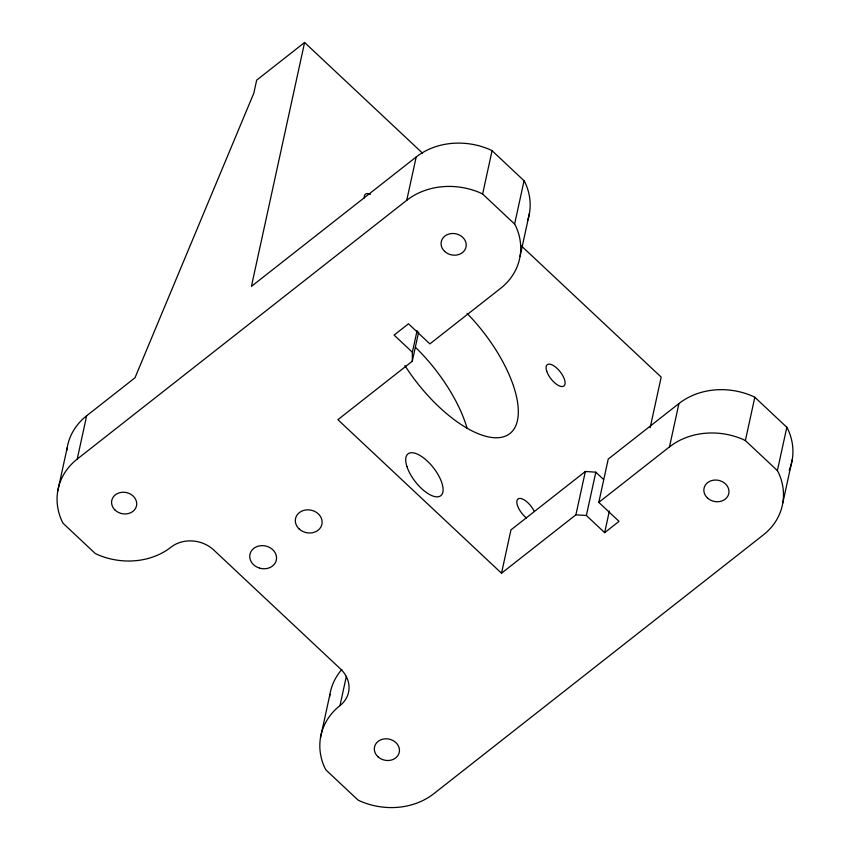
<?xml version="1.0" encoding="UTF-8"?>
<svg xmlns="http://www.w3.org/2000/svg" width="850" height="850" viewBox="0 0 850 850"><rect width="100%" height="100%" fill="white"/><g stroke="black" fill="none" stroke-linecap="round" stroke-linejoin="round"><path stroke-width="1.27" d="M603.511 479.411L595.818 472.186L585.352 471.484L575.907 514.803L501.511 573.219L337.875 419.677L412.271 361.261L412.377 352.24L417.095 330.586M57.736 491.087L67.182 447.769M575.907 514.803L586.372 515.504L604.658 532.663L619.034 521.369L598.793 502.382L669.492 446.866A67.501 57.428 12.3 0 1 742.741 439.28L745.376 440.576L777.378 470.603L778.653 472.972A67.501 57.428 12.3 0 1 763.332 534.926L433.819 793.688A67.501 57.428 12.3 0 1 360.57 801.284L357.935 799.977L325.943 769.951L324.658 767.582A67.501 57.428 12.3 0 1 339.979 705.628A30.377 25.84 12.3 0 0 340.436 668.876L213.743 550.003A30.377 25.84 12.3 0 0 171.062 547.134A67.501 57.428 12.3 0 1 97.814 554.721L95.179 553.424L63.176 523.398L61.901 521.029A67.501 57.428 12.3 0 1 77.223 459.074L86.668 415.756L134.969 377.825L253.831 93.128L256.668 80.134L304.598 42.5L422.493 153.127M304.598 42.5L251.419 286.376L416.181 156.995A67.501 57.428 12.3 0 1 489.43 149.398L492.065 150.705L524.057 180.731L525.342 183.101A67.501 57.428 12.3 0 1 527.701 220.331M77.223 459.074L406.736 200.313L416.181 156.995M320.493 737.641L329.938 694.322M412.271 361.261L418.657 331.957M339.979 705.628L346.364 676.324M412.377 352.24L394.092 335.091L408.478 323.797L429.877 343.889L500.576 288.373A67.501 57.428 12.3 0 0 515.897 226.419L514.611 224.049L482.619 194.023L492.065 150.705M514.611 224.049L524.057 180.731M520.062 256.36L529.508 213.042M501.511 573.219L510.956 529.901L585.352 471.484M586.372 515.504L595.818 472.186M598.793 502.382L608.239 459.064L678.938 403.548A67.501 57.428 12.3 0 1 752.186 395.962L754.821 397.258L786.824 427.284L788.099 429.654A67.501 57.428 12.3 0 1 789.14 470.422M604.658 532.663L609.376 511.009M650.165 427.699L661.194 377.113L521.071 245.629M669.492 446.866L678.938 403.548M745.376 440.576L754.821 397.258M777.378 470.603L786.824 427.284M782.818 502.913L792.264 459.595M482.619 194.023L479.984 192.716A67.501 57.428 12.3 0 0 406.736 200.313M66.831 450.256A67.501 57.428 12.3 0 1 86.668 415.756M329.587 696.809A67.501 57.428 12.3 0 1 341.817 669.513M526.469 517.99A13.504 5.801 51.9 0 1 517.831 499.152A13.504 5.801 51.9 0 1 534.034 510.956M364.331 198.029A13.504 5.801 51.9 0 1 370.398 194.331M467.043 313.374A97.027 41.714 51.9 0 1 510.436 433.128A97.027 41.714 51.9 0 1 404.876 365.543M415.65 347.512A97.027 41.714 51.9 0 1 467.107 428.336M259.537 568.129L256.317 566.759A13.504 11.486 12.3 0 1 255.563 547.23A13.504 11.486 12.3 0 1 276.377 556.091A13.504 11.486 12.3 0 1 259.537 568.129M377.91 756.713A12.654 10.763 12.3 0 0 399.011 753.281A12.654 10.763 12.3 0 0 383.775 738.979A12.654 10.763 12.3 0 0 377.91 756.713M444.667 251.398A12.654 10.763 12.3 0 0 465.768 247.966A12.654 10.763 12.3 0 0 450.532 233.665A12.654 10.763 12.3 0 0 444.667 251.398M707.434 497.951A12.654 10.763 12.3 0 0 728.524 494.519A12.654 10.763 12.3 0 0 713.288 480.218A12.654 10.763 12.3 0 0 707.434 497.951M299.147 528.944A13.504 11.486 12.3 0 0 321.651 525.279A13.504 11.486 12.3 0 0 305.394 510.021A13.504 11.486 12.3 0 0 299.147 528.944M115.154 510.159A12.654 10.763 12.3 0 0 136.255 506.728A12.654 10.763 12.3 0 0 121.019 492.426A12.654 10.763 12.3 0 0 115.154 510.159M546.72 371.184A13.504 5.801 51.9 0 0 562.976 386.431A13.504 5.801 51.9 0 0 557.111 368.411A13.504 5.801 51.9 0 0 546.72 371.184M406.927 466.597A26.573 11.422 51.9 0 0 438.929 496.623A26.573 11.422 51.9 0 0 427.391 461.146A26.573 11.422 51.9 0 0 406.927 466.597"/></g></svg>
